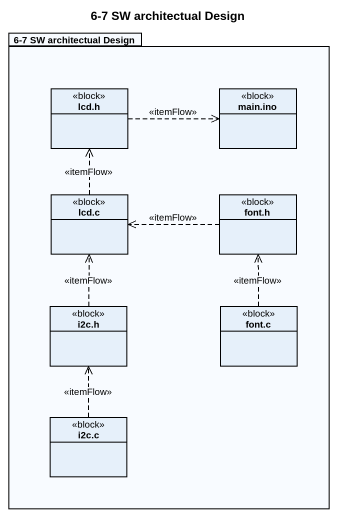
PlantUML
@startuml
title 6-7 SW architectual Design
hide circle
hide empty members
package "6-7 SW architectual Design" as p6_7_SW_architectual_Design {
  class "lcd.h" as lcd_h <<block>>
  class "main.ino" as main_ino <<block>>
  class "lcd.c" as lcd_c <<block>>
  class "font.h" as font_h <<block>>
  class "i2c.h" as i2c_h <<block>>
  class "font.c" as font_c <<block>>
  class "i2c.c" as i2c_c <<block>>
}
lcd_h .right.> main_ino : <<itemFlow>>
lcd_c .up.> lcd_h : <<itemFlow>>
font_h .left.> lcd_c : <<itemFlow>>
i2c_h .up.> lcd_c : <<itemFlow>>
font_c .up.> font_h : <<itemFlow>>
i2c_c .up.> i2c_h : <<itemFlow>>
@enduml
